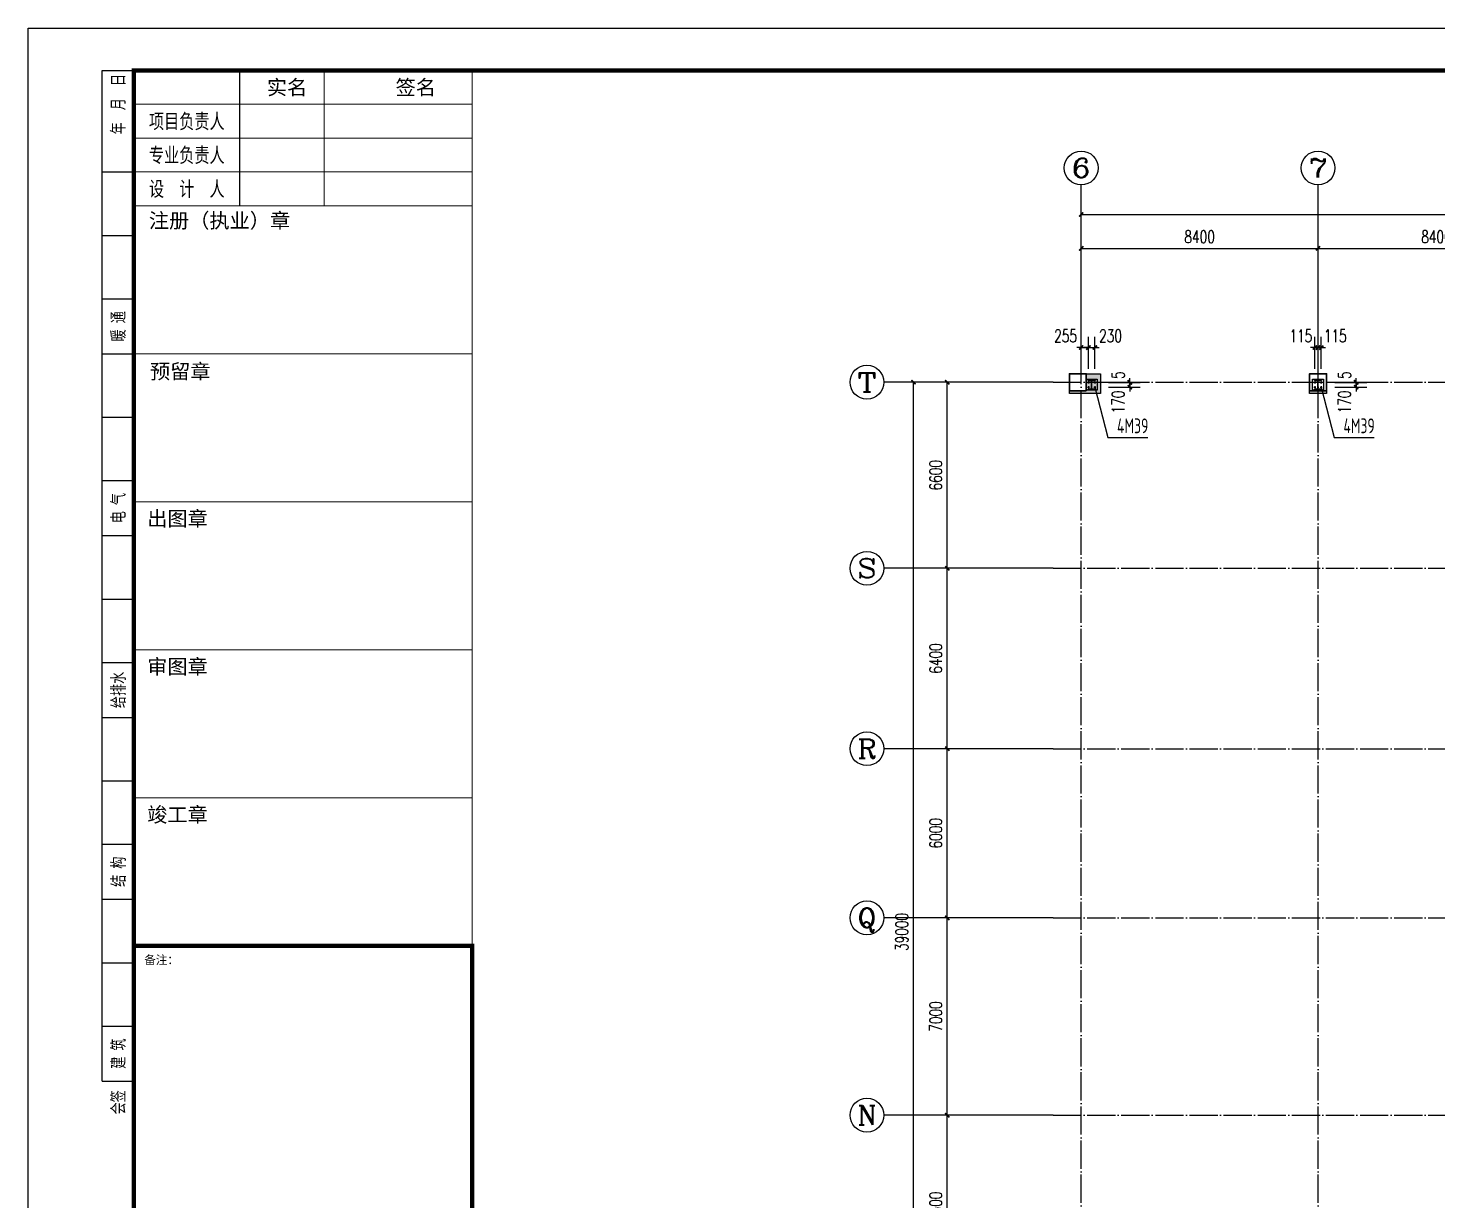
# Model space of a CAD drawing. Extents: x 712773 to 1022356, y -298958 to 209542.
# Drawn here: x 712773 to 762770, y -10254 to 31342 of the extents above; entities that cross this region are included whole.
import ezdxf
from ezdxf.enums import TextEntityAlignment as Align

# ---------------------------------------------------------------- set-up
doc = ezdxf.new("R2010")
doc.units = 0
doc.header["$LTSCALE"] = 500
doc.header["$MEASUREMENT"] = 0
doc.linetypes.add('DOTE', pattern=[2.42, 2, -0.2, 0.02, -0.2])
doc.layers.get('0').update_dxf_attribs({"linetype": 'CONTINUOUS'})
doc.layers.get('DEFPOINTS').update_dxf_attribs({"linetype": 'CONTINUOUS'})
doc.layers.add('0S-柱-线', color=50, linetype='CONTINUOUS', lineweight=30)
doc.layers.add('10', color=7, linetype='CONTINUOUS', lineweight=18)
for name, color, linetype in [('AXIS', 3, 'CONTINUOUS'), ('AXIS_TEXT', 7, 'CONTINUOUS'), ('DIM_LEAD', 3, 'CONTINUOUS'), ('DOTE', 1, 'DOTE'), ('PUB_DIM', 3, 'CONTINUOUS'), ('PUB_TEXT', 7, 'CONTINUOUS'), ('T-TK', 157, 'CONTINUOUS'), ('图层1', 165, 'CONTINUOUS'), ('梁柱', 4, 'CONTINUOUS'), ('照明平面标注层', 111, 'CONTINUOUS')]:
    doc.layers.add(name, color=color, linetype=linetype)
doc.styles.add('_TCH_AXIS', font='COMPLEX', dxfattribs={"bigfont": 'GBCBIG'})
doc.styles.add('_TCH_DIM_T3', font='SIMPLEX', dxfattribs={"width": 0.705882, "bigfont": 'GBCBIG'})
doc.styles.add('COMPLEX', font='COMPLEX')
doc.styles.add('TK1-TY', font='simhei.ttf')
doc.styles.add('TK2-TY', font='', dxfattribs={"width": 0.8})
doc.styles.add('TSSD_Rein', font='tssdeng.shx', dxfattribs={"width": 0.7, "bigfont": 'hztxt.shx'})
doc.styles.add('图框JND-宋体', font='')
doc.styles.get('TK2-TY').set_extended_font_data('NSimSun')
doc.styles.get('图框JND-宋体').set_extended_font_data('SimSun')
doc.dimstyles.new('_TCH_ARCH&&150', dxfattribs={"dimtxt": 446.25, "dimasz": 150, "dimexe": 375, "dimexo": 450, "dimgap": 189.375, "dimtad": 1, "dimdec": 0, "dimzin": 0, "dimdsep": 46, "dimtxsty": '_TCH_DIM_T3', "dimblk": 'ARCHTICK', "dimcen": 0.09, "dimclrt": 7, "dimazin": 2, "dimtfac": 1, "dimtdec": 0, "dimtix": 1, "dimtmove": 2, "dimatfit": 3, "dimfxl": 0, "dimtolj": 1, "dimtzin": 0, "dimarcsym": 0})

# ---------------------------------------------------------------- blocks, each defined once
blk = doc.blocks.new('A1E图框')
at = {"layer": 'T-TK'}
for p, q in [((34800, -84100), (34800, -24700)), ((34800, -24700), (118900, -24700)), ((36550, -49600), (36550, -25700)), ((36550, -25700), (37300, -25700)), ((36550, -28100), (37300, -28100)), ((36550, -29600), (37300, -29600)), ((36550, -31100), (37300, -31100)), ((36550, -32400), (37300, -32400)), ((36550, -33900), (37300, -33900)), ((36550, -35400), (37300, -35400)), ((36550, -36700), (37300, -36700)), ((36550, -36700), (37300, -36700)), ((36550, -38200), (37300, -38200)), ((36550, -39700), (37300, -39700)), ((36550, -41000), (37300, -41000)), ((36550, -41000), (37300, -41000)), ((36550, -42500), (37300, -42500)), ((36550, -44000), (37300, -44000)), ((36550, -45300), (37300, -45300)), ((36550, -46800), (37300, -46800)), ((36550, -48300), (37300, -48300)), ((36550, -49600), (37300, -49600))]:
    blk.add_line(p, q, dxfattribs=at)
at = {"layer": 'T-TK', "const_width": 100}
for points in [[(37300, -83100), (117900, -83100), (117900, -25700), (37300, -25700)], [(45300, -83100), (37300, -83100), (37300, -46400), (45300, -46400)]]:
    blk.add_lwpolyline(points, close=True, dxfattribs=at)
at = {"layer": '图层1', "linetype": 'Continuous'}
for p in [(43800, -25700), (37300, -46400)]:
    blk.add_line(p, (37300, -25700), dxfattribs=at)
at = {"layer": '图层1', "linetype": 'Continuous', "const_width": 25}
for points in [[(39800, -25700), (39800, -28900)], [(41800, -25700), (41800, -28900)], [(45300, -25700), (45300, -46400)], [(45300, -26500), (37300, -26500)], [(45300, -27300), (37300, -27300)], [(45300, -28100), (37300, -28100)], [(45300, -28900), (37300, -28900)], [(45300, -32400), (37300, -32400)], [(45300, -35900), (37300, -35900)], [(45300, -39400), (37300, -39400)], [(45300, -42900), (37300, -42900)], [(43800, -46400), (37300, -46400)]]:
    blk.add_lwpolyline(points, dxfattribs=at)
at = {"layer": 'T-TK', "style": 'TK2-TY', "width": 0.7}
blk.add_text('年  月  日', height=300, rotation=90, dxfattribs=at).set_placement((37073, -27212))
for s, p in [('暖 通', (36926, -31750)), ('电 气', (36927, -36050)), ('给排水', (36929, -40350)), ('结 构', (36929, -44650)), ('建 筑', (36928, -48950)), ('会签', (36925, -50102))]:
    blk.add_text(s, height=300, rotation=90, dxfattribs=at).set_placement(p, align=Align.MIDDLE_CENTER)
at = {"layer": 'T-TK', "style": 'TK1-TY'}
blk.add_text('备注：', height=200, dxfattribs=at).set_placement((37544, -46836))
at = {"layer": '图层1', "style": '图框JND-宋体'}
for s, p in [('实名', (40921, -26100)), ('签名', (43965, -26100))]:
    blk.add_text(s, height=350, dxfattribs=at).set_placement(p, align=Align.MIDDLE_CENTER)
at = {"layer": '图层1', "style": '图框JND-宋体', "width": 0.75}
for s, p in [('项目负责人', (38550, -26900)), ('专业负责人', (38550, -27700)), ('设  计  人', (38550, -28500))]:
    blk.add_text(s, height=350, dxfattribs=at).set_placement(p, align=Align.MIDDLE_CENTER)
at = {"layer": '图层1', "style": '图框JND-宋体'}
for s, p in [('注册（执业）章', (37653, -29074)), ('预留章', (37679, -32643)), ('出图章', (37614, -36124)), ('审图章', (37614, -39624)), ('竣工章', (37614, -43124))]:
    blk.add_text(s, height=350, dxfattribs=at).set_placement(p, align=Align.TOP_LEFT)
blk = doc.blocks.new('esrghhbgsehbgrth')
for p, q in [((751999, -20408), (752069, -20408)), ((752034, -20373), (752034, -20443)), ((752229, -20408), (752299, -20408)), ((752264, -20373), (752264, -20443)), ((751999, -20578), (752069, -20578)), ((752034, -20543), (752034, -20613)), ((752229, -20578), (752299, -20578)), ((752264, -20543), (752264, -20613))]:
    blk.add_line(p, q)
blk.add_lwpolyline([(751954, -20298), (752344, -20298), (752344, -20688), (751954, -20688)], close=True)
at = {"layer": '10', "color": 1}
for centre in [(752034, -20408), (752264, -20408), (752034, -20578), (752264, -20578)]:
    blk.add_circle(centre, 13, dxfattribs=at)
at = {"layer": '梁柱'}
for p, q in [((752024, -20323), (752274, -20323)), ((752024, -20337), (752024, -20323)), ((752024, -20337), (752274, -20337)), ((752145, -20649), (752145, -20337)), ((752154, -20649), (752154, -20337)), ((752274, -20323), (752274, -20337)), ((752274, -20649), (752024, -20649)), ((752024, -20663), (752024, -20649)), ((752274, -20663), (752024, -20663)), ((752274, -20649), (752274, -20663))]:
    blk.add_line(p, q, dxfattribs=at)
blk = doc.blocks.new('_ArchTick')
at = {"color": 0, "linetype": 'ByBlock', "const_width": 0.4}
blk.add_lwpolyline([(-0.5, -0.5), (0.5, 0.5)], dxfattribs=at)
blk = doc.blocks.new('*D299')
at = {"layer": 'AXIS', "color": 0, "lineweight": -2, "transparency": 16777216}
for p, q in [((750123, 20233), (750123, 25108)), ((817323, 20233), (817323, 25108)), ((750123, 24733), (817323, 24733))]:
    blk.add_line(p, q, dxfattribs=at)
at = {"layer": 'DEFPOINTS', "color": 0, "transparency": 16777216}
for p in [(817323, 24733), (750123, 19783), (817323, 19783)]:
    blk.add_point(p, dxfattribs=at)
at = {"layer": 'AXIS', "color": 0, "lineweight": -2, "transparency": 16777216, "xscale": 150, "yscale": 150, "zscale": 150, "rotation": 180}
blk.add_blockref('_ArchTick', (750123, 24733), dxfattribs=at)
at = {"layer": 'AXIS', "color": 0, "lineweight": -2, "transparency": 16777216, "xscale": 150, "yscale": 150, "zscale": 150}
blk.add_blockref('_ArchTick', (817323, 24733), dxfattribs=at)
at = {"layer": 'AXIS', "color": 7, "transparency": 16777216, "insert": (783723, 25146), "char_height": 446.2, "attachment_point": 5, "style": '_TCH_DIM_T3'}
blk.add_mtext('\\A1;67200', dxfattribs=at)
blk = doc.blocks.new('*D300')
at = {"layer": 'AXIS', "color": 0, "lineweight": -2, "transparency": 16777216}
for p, q in [((750123, 20233), (750123, 23908)), ((750123, 23533), (758523, 23533)), ((758523, 20233), (758523, 23908))]:
    blk.add_line(p, q, dxfattribs=at)
at = {"layer": 'DEFPOINTS', "color": 0, "transparency": 16777216}
for p in [(758523, 23533), (750123, 19783), (758523, 19783)]:
    blk.add_point(p, dxfattribs=at)
at = {"layer": 'AXIS', "color": 0, "lineweight": -2, "transparency": 16777216, "xscale": 150, "yscale": 150, "zscale": 150, "rotation": 180}
blk.add_blockref('_ArchTick', (750123, 23533), dxfattribs=at)
at = {"layer": 'AXIS', "color": 0, "lineweight": -2, "transparency": 16777216, "xscale": 150, "yscale": 150, "zscale": 150}
blk.add_blockref('_ArchTick', (758523, 23533), dxfattribs=at)
at = {"layer": 'AXIS', "color": 7, "transparency": 16777216, "insert": (754323, 23946), "char_height": 446.2, "attachment_point": 5, "style": '_TCH_DIM_T3'}
blk.add_mtext('\\A1;8400', dxfattribs=at)
blk = doc.blocks.new('*D301')
at = {"layer": 'AXIS', "color": 0, "lineweight": -2, "transparency": 16777216}
for p, q in [((758523, 20233), (758523, 23908)), ((758523, 23533), (766923, 23533)), ((766923, 20233), (766923, 23908))]:
    blk.add_line(p, q, dxfattribs=at)
at = {"layer": 'DEFPOINTS', "color": 0, "transparency": 16777216}
for p in [(766923, 23533), (758523, 19783), (766923, 19783)]:
    blk.add_point(p, dxfattribs=at)
at = {"layer": 'AXIS', "color": 0, "lineweight": -2, "transparency": 16777216, "xscale": 150, "yscale": 150, "zscale": 150, "rotation": 180}
blk.add_blockref('_ArchTick', (758523, 23533), dxfattribs=at)
at = {"layer": 'AXIS', "color": 0, "lineweight": -2, "transparency": 16777216, "xscale": 150, "yscale": 150, "zscale": 150}
blk.add_blockref('_ArchTick', (766923, 23533), dxfattribs=at)
at = {"layer": 'AXIS', "color": 7, "transparency": 16777216, "insert": (762723, 23946), "char_height": 446.2, "attachment_point": 5, "style": '_TCH_DIM_T3'}
blk.add_mtext('\\A1;8400', dxfattribs=at)
blk = doc.blocks.new('*D309')
at = {"layer": 'AXIS', "color": 0, "lineweight": -2, "transparency": 16777216}
for p, q in [((748673, 18783), (743798, 18783)), ((744173, -20217), (744173, 18783)), ((748673, -20217), (743798, -20217))]:
    blk.add_line(p, q, dxfattribs=at)
at = {"layer": 'DEFPOINTS', "color": 0, "transparency": 16777216}
for p in [(744173, 18783), (749123, 18783), (749123, -20217)]:
    blk.add_point(p, dxfattribs=at)
at = {"layer": 'AXIS', "color": 0, "lineweight": -2, "transparency": 16777216, "xscale": 150, "yscale": 150, "zscale": 150}
for p, rotation in [((744173, 18783), 90), ((744173, -20217), 270)]:
    blk.add_blockref('_ArchTick', p, dxfattribs=dict(at, rotation=rotation))
at = {"layer": 'AXIS', "color": 7, "transparency": 16777216, "insert": (743761, -717), "char_height": 446.2, "attachment_point": 5, "rotation": 90, "style": '_TCH_DIM_T3'}
blk.add_mtext('\\A1;39000', dxfattribs=at)
blk = doc.blocks.new('*D311')
at = {"layer": 'AXIS', "color": 0, "lineweight": -2, "transparency": 16777216}
for p, q in [((748673, -7217), (744998, -7217)), ((745373, -13717), (745373, -7217)), ((748673, -13717), (744998, -13717))]:
    blk.add_line(p, q, dxfattribs=at)
at = {"layer": 'DEFPOINTS', "color": 0, "transparency": 16777216}
for p in [(745373, -7217), (749123, -7217), (749123, -13717)]:
    blk.add_point(p, dxfattribs=at)
at = {"layer": 'AXIS', "color": 0, "lineweight": -2, "transparency": 16777216, "xscale": 150, "yscale": 150, "zscale": 150}
for p, rotation in [((745373, -7217), 90), ((745373, -13717), 270)]:
    blk.add_blockref('_ArchTick', p, dxfattribs=dict(at, rotation=rotation))
at = {"layer": 'AXIS', "color": 7, "transparency": 16777216, "insert": (744961, -10467), "char_height": 446.2, "attachment_point": 5, "rotation": 90, "style": '_TCH_DIM_T3'}
blk.add_mtext('\\A1;6500', dxfattribs=at)
blk = doc.blocks.new('*D312')
at = {"layer": 'AXIS', "color": 0, "lineweight": -2, "transparency": 16777216}
for p, q in [((748673, -217), (744998, -217)), ((745373, -7217), (745373, -217)), ((748673, -7217), (744998, -7217))]:
    blk.add_line(p, q, dxfattribs=at)
at = {"layer": 'DEFPOINTS', "color": 0, "transparency": 16777216}
for p in [(745373, -217), (749123, -217), (749123, -7217)]:
    blk.add_point(p, dxfattribs=at)
at = {"layer": 'AXIS', "color": 0, "lineweight": -2, "transparency": 16777216, "xscale": 150, "yscale": 150, "zscale": 150}
for p, rotation in [((745373, -217), 90), ((745373, -7217), 270)]:
    blk.add_blockref('_ArchTick', p, dxfattribs=dict(at, rotation=rotation))
at = {"layer": 'AXIS', "color": 7, "transparency": 16777216, "insert": (744961, -3717), "char_height": 446.2, "attachment_point": 5, "rotation": 90, "style": '_TCH_DIM_T3'}
blk.add_mtext('\\A1;7000', dxfattribs=at)
blk = doc.blocks.new('*D313')
at = {"layer": 'AXIS', "color": 0, "lineweight": -2, "transparency": 16777216}
for p, q in [((748673, 5783), (744998, 5783)), ((745373, -217), (745373, 5783)), ((748673, -217), (744998, -217))]:
    blk.add_line(p, q, dxfattribs=at)
at = {"layer": 'DEFPOINTS', "color": 0, "transparency": 16777216}
for p in [(745373, 5783), (749123, 5783), (749123, -217)]:
    blk.add_point(p, dxfattribs=at)
at = {"layer": 'AXIS', "color": 0, "lineweight": -2, "transparency": 16777216, "xscale": 150, "yscale": 150, "zscale": 150}
for p, rotation in [((745373, 5783), 90), ((745373, -217), 270)]:
    blk.add_blockref('_ArchTick', p, dxfattribs=dict(at, rotation=rotation))
at = {"layer": 'AXIS', "color": 7, "transparency": 16777216, "insert": (744961, 2783), "char_height": 446.2, "attachment_point": 5, "rotation": 90, "style": '_TCH_DIM_T3'}
blk.add_mtext('\\A1;6000', dxfattribs=at)
blk = doc.blocks.new('*D314')
at = {"layer": 'AXIS', "color": 0, "lineweight": -2, "transparency": 16777216}
for p, q in [((748673, 12183), (744998, 12183)), ((745373, 5783), (745373, 12183)), ((748673, 5783), (744998, 5783))]:
    blk.add_line(p, q, dxfattribs=at)
at = {"layer": 'DEFPOINTS', "color": 0, "transparency": 16777216}
for p in [(745373, 12183), (749123, 12183), (749123, 5783)]:
    blk.add_point(p, dxfattribs=at)
at = {"layer": 'AXIS', "color": 0, "lineweight": -2, "transparency": 16777216, "xscale": 150, "yscale": 150, "zscale": 150}
for p, rotation in [((745373, 12183), 90), ((745373, 5783), 270)]:
    blk.add_blockref('_ArchTick', p, dxfattribs=dict(at, rotation=rotation))
at = {"layer": 'AXIS', "color": 7, "transparency": 16777216, "insert": (744961, 8983), "char_height": 446.2, "attachment_point": 5, "rotation": 90, "style": '_TCH_DIM_T3'}
blk.add_mtext('\\A1;6400', dxfattribs=at)
blk = doc.blocks.new('*D315')
at = {"layer": 'AXIS', "color": 0, "lineweight": -2, "transparency": 16777216}
for p, q in [((748673, 18783), (744998, 18783)), ((745373, 12183), (745373, 18783)), ((748673, 12183), (744998, 12183))]:
    blk.add_line(p, q, dxfattribs=at)
at = {"layer": 'DEFPOINTS', "color": 0, "transparency": 16777216}
for p in [(745373, 18783), (749123, 18783), (749123, 12183)]:
    blk.add_point(p, dxfattribs=at)
at = {"layer": 'AXIS', "color": 0, "lineweight": -2, "transparency": 16777216, "xscale": 150, "yscale": 150, "zscale": 150}
for p, rotation in [((745373, 18783), 90), ((745373, 12183), 270)]:
    blk.add_blockref('_ArchTick', p, dxfattribs=dict(at, rotation=rotation))
at = {"layer": 'AXIS', "color": 7, "transparency": 16777216, "insert": (744961, 15483), "char_height": 446.2, "attachment_point": 5, "rotation": 90, "style": '_TCH_DIM_T3'}
blk.add_mtext('\\A1;6600', dxfattribs=at)
blk = doc.blocks.new('*D407')
at = {"layer": 'DEFPOINTS', "color": 0, "transparency": 16777216}
for p in [(750608, 20013), (750378, 18813), (750608, 18813)]:
    blk.add_point(p, dxfattribs=at)
at = {"layer": 'PUB_DIM', "color": 0, "lineweight": -2, "transparency": 16777216}
for p, q in [((750378, 20013), (750228, 20013)), ((750378, 19263), (750378, 20388)), ((750378, 20013), (750608, 20013)), ((750608, 19263), (750608, 20388)), ((750608, 20013), (750758, 20013))]:
    blk.add_line(p, q, dxfattribs=at)
at = {"layer": 'PUB_DIM', "color": 0, "lineweight": -2, "transparency": 16777216, "xscale": 150, "yscale": 150, "zscale": 150}
blk.add_blockref('_ArchTick', (750378, 20013), dxfattribs=at)
at = {"layer": 'PUB_DIM', "color": 0, "lineweight": -2, "transparency": 16777216, "xscale": 150, "yscale": 150, "zscale": 150, "rotation": 180}
blk.add_blockref('_ArchTick', (750608, 20013), dxfattribs=at)
at = {"layer": 'PUB_DIM', "color": 7, "transparency": 16777216, "insert": (751163, 20426), "char_height": 446.2, "attachment_point": 5, "style": '_TCH_DIM_T3'}
blk.add_mtext('\\A1;230', dxfattribs=at)
blk = doc.blocks.new('*D408')
at = {"layer": 'DEFPOINTS', "color": 0, "transparency": 16777216}
for p in [(750378, 20013), (750123, 18813), (750378, 18813)]:
    blk.add_point(p, dxfattribs=at)
at = {"layer": 'PUB_DIM', "color": 0, "lineweight": -2, "transparency": 16777216}
for p, q in [((750123, 20013), (749973, 20013)), ((750123, 19263), (750123, 20388)), ((750123, 20013), (750378, 20013)), ((750378, 19263), (750378, 20388)), ((750378, 20013), (750528, 20013))]:
    blk.add_line(p, q, dxfattribs=at)
at = {"layer": 'PUB_DIM', "color": 0, "lineweight": -2, "transparency": 16777216, "xscale": 150, "yscale": 150, "zscale": 150}
blk.add_blockref('_ArchTick', (750123, 20013), dxfattribs=at)
at = {"layer": 'PUB_DIM', "color": 0, "lineweight": -2, "transparency": 16777216, "xscale": 150, "yscale": 150, "zscale": 150, "rotation": 180}
blk.add_blockref('_ArchTick', (750378, 20013), dxfattribs=at)
at = {"layer": 'PUB_DIM', "color": 7, "transparency": 16777216, "insert": (749568, 20426), "char_height": 446.2, "attachment_point": 5, "style": '_TCH_DIM_T3'}
blk.add_mtext('\\A1;255', dxfattribs=at)
blk = doc.blocks.new('*D409')
at = {"layer": 'DEFPOINTS', "color": 0, "transparency": 16777216}
for p in [(750643, 18778), (750643, 18608), (751843, 18778)]:
    blk.add_point(p, dxfattribs=at)
at = {"layer": 'PUB_DIM', "color": 0, "lineweight": -2, "transparency": 16777216}
for p, q in [((751093, 18778), (752218, 18778)), ((751093, 18608), (752218, 18608)), ((751843, 18778), (751843, 18928)), ((751843, 18608), (751843, 18778)), ((751843, 18608), (751843, 18458))]:
    blk.add_line(p, q, dxfattribs=at)
at = {"layer": 'PUB_DIM', "color": 0, "lineweight": -2, "transparency": 16777216, "xscale": 150, "yscale": 150, "zscale": 150}
for p, rotation in [((751843, 18778), 270), ((751843, 18608), 90)]:
    blk.add_blockref('_ArchTick', p, dxfattribs=dict(at, rotation=rotation))
at = {"layer": 'PUB_DIM', "color": 7, "transparency": 16777216, "insert": (751431, 18083), "char_height": 446.2, "attachment_point": 5, "rotation": 90, "style": '_TCH_DIM_T3'}
blk.add_mtext('\\A1;170', dxfattribs=at)
blk = doc.blocks.new('*D410')
at = {"layer": 'DEFPOINTS', "color": 0, "transparency": 16777216}
for p in [(750643, 18783), (750643, 18778), (751843, 18783)]:
    blk.add_point(p, dxfattribs=at)
at = {"layer": 'PUB_DIM', "color": 0, "lineweight": -2, "transparency": 16777216}
for p, q in [((751093, 18783), (752218, 18783)), ((751093, 18778), (752218, 18778)), ((751843, 18783), (751843, 18933)), ((751843, 18778), (751843, 18783)), ((751843, 18778), (751843, 18628))]:
    blk.add_line(p, q, dxfattribs=at)
at = {"layer": 'PUB_DIM', "color": 0, "lineweight": -2, "transparency": 16777216, "xscale": 150, "yscale": 150, "zscale": 150}
for p, rotation in [((751843, 18783), 270), ((751843, 18778), 90)]:
    blk.add_blockref('_ArchTick', p, dxfattribs=dict(at, rotation=rotation))
at = {"layer": 'PUB_DIM', "color": 7, "transparency": 16777216, "insert": (751431, 19038), "char_height": 446.2, "attachment_point": 5, "rotation": 90, "style": '_TCH_DIM_T3'}
blk.add_mtext('\\A1;5', dxfattribs=at)
blk = doc.blocks.new('*D411')
at = {"layer": 'DEFPOINTS', "color": 0, "transparency": 16777216}
for p in [(758638, 20013), (758523, 18813), (758638, 18813)]:
    blk.add_point(p, dxfattribs=at)
at = {"layer": 'PUB_DIM', "color": 0, "lineweight": -2, "transparency": 16777216}
for p, q in [((758523, 20013), (758373, 20013)), ((758523, 19263), (758523, 20388)), ((758523, 20013), (758638, 20013)), ((758638, 19263), (758638, 20388)), ((758638, 20013), (758788, 20013))]:
    blk.add_line(p, q, dxfattribs=at)
at = {"layer": 'PUB_DIM', "color": 0, "lineweight": -2, "transparency": 16777216, "xscale": 150, "yscale": 150, "zscale": 150}
blk.add_blockref('_ArchTick', (758523, 20013), dxfattribs=at)
at = {"layer": 'PUB_DIM', "color": 0, "lineweight": -2, "transparency": 16777216, "xscale": 150, "yscale": 150, "zscale": 150, "rotation": 180}
blk.add_blockref('_ArchTick', (758638, 20013), dxfattribs=at)
at = {"layer": 'PUB_DIM', "color": 7, "transparency": 16777216, "insert": (759133, 20426), "char_height": 446.2, "attachment_point": 5, "style": '_TCH_DIM_T3'}
blk.add_mtext('\\A1;115', dxfattribs=at)
blk = doc.blocks.new('*D412')
at = {"layer": 'DEFPOINTS', "color": 0, "transparency": 16777216}
for p in [(758523, 20013), (758408, 18813), (758523, 18813)]:
    blk.add_point(p, dxfattribs=at)
at = {"layer": 'PUB_DIM', "color": 0, "lineweight": -2, "transparency": 16777216}
for p, q in [((758408, 20013), (758258, 20013)), ((758408, 19263), (758408, 20388)), ((758408, 20013), (758523, 20013)), ((758523, 19263), (758523, 20388)), ((758523, 20013), (758673, 20013))]:
    blk.add_line(p, q, dxfattribs=at)
at = {"layer": 'PUB_DIM', "color": 0, "lineweight": -2, "transparency": 16777216, "xscale": 150, "yscale": 150, "zscale": 150}
blk.add_blockref('_ArchTick', (758408, 20013), dxfattribs=at)
at = {"layer": 'PUB_DIM', "color": 0, "lineweight": -2, "transparency": 16777216, "xscale": 150, "yscale": 150, "zscale": 150, "rotation": 180}
blk.add_blockref('_ArchTick', (758523, 20013), dxfattribs=at)
at = {"layer": 'PUB_DIM', "color": 7, "transparency": 16777216, "insert": (757913, 20426), "char_height": 446.2, "attachment_point": 5, "style": '_TCH_DIM_T3'}
blk.add_mtext('\\A1;115', dxfattribs=at)
blk = doc.blocks.new('*D413')
at = {"layer": 'DEFPOINTS', "color": 0, "transparency": 16777216}
for p in [(758673, 18778), (758673, 18608), (759873, 18778)]:
    blk.add_point(p, dxfattribs=at)
at = {"layer": 'PUB_DIM', "color": 0, "lineweight": -2, "transparency": 16777216}
for p, q in [((759123, 18778), (760248, 18778)), ((759123, 18608), (760248, 18608)), ((759873, 18778), (759873, 18928)), ((759873, 18608), (759873, 18778)), ((759873, 18608), (759873, 18458))]:
    blk.add_line(p, q, dxfattribs=at)
at = {"layer": 'PUB_DIM', "color": 0, "lineweight": -2, "transparency": 16777216, "xscale": 150, "yscale": 150, "zscale": 150}
for p, rotation in [((759873, 18778), 270), ((759873, 18608), 90)]:
    blk.add_blockref('_ArchTick', p, dxfattribs=dict(at, rotation=rotation))
at = {"layer": 'PUB_DIM', "color": 7, "transparency": 16777216, "insert": (759461, 18083), "char_height": 446.2, "attachment_point": 5, "rotation": 90, "style": '_TCH_DIM_T3'}
blk.add_mtext('\\A1;170', dxfattribs=at)
blk = doc.blocks.new('*D414')
at = {"layer": 'DEFPOINTS', "color": 0, "transparency": 16777216}
for p in [(758673, 18783), (758673, 18778), (759873, 18783)]:
    blk.add_point(p, dxfattribs=at)
at = {"layer": 'PUB_DIM', "color": 0, "lineweight": -2, "transparency": 16777216}
for p, q in [((759123, 18783), (760248, 18783)), ((759123, 18778), (760248, 18778)), ((759873, 18783), (759873, 18933)), ((759873, 18778), (759873, 18783)), ((759873, 18778), (759873, 18628))]:
    blk.add_line(p, q, dxfattribs=at)
at = {"layer": 'PUB_DIM', "color": 0, "lineweight": -2, "transparency": 16777216, "xscale": 150, "yscale": 150, "zscale": 150}
for p, rotation in [((759873, 18783), 270), ((759873, 18778), 90)]:
    blk.add_blockref('_ArchTick', p, dxfattribs=dict(at, rotation=rotation))
at = {"layer": 'PUB_DIM', "color": 7, "transparency": 16777216, "insert": (759461, 19038), "char_height": 446.2, "attachment_point": 5, "rotation": 90, "style": '_TCH_DIM_T3'}
blk.add_mtext('\\A1;5', dxfattribs=at)
blk = doc.blocks.new('_AXISO')
blk.add_circle((0, 0), 0.5)
at = {"layer": 'AXIS_TEXT', "style": 'COMPLEX', "width": 1.302083}
blk.add_attdef('A', text='', height=0.56, dxfattribs=at).set_placement((-0.25, -0.28), (0.25, -0.28), align=Align.FIT)

msp = doc.modelspace()

# ---------------------------------------------------------------- hatches: boundary and pattern name
h = msp.add_hatch()
h.set_pattern_fill('混凝土', color=256, scale=50)
h.set_pattern_definition([(50, (0, 2878.7), (358.63009, -31.37607), [37.5, -412.5]), (355, (0, 2878.7), (-69.37567, 376.09607), [30, -330]), (100.4514, (29.9, 2876.1), (289.25469, 344.71977), [31.8701, -350.57106]), (46.1842, (0, 2978.7), (533.62052, -82.7595), [56.25, -618.75]), (96.6356, (44.47, 2971.8), (467.33135, 487.05894), [47.80514, -525.8565]), (351.1842, (0, 2978.7), (467.33097, 487.0593), [45, -495]), (21, (50, 2953.7), (298.45353, -201.30945), [37.5, -412.5]), (326, (50, 2953.7), (121.65767, 362.57502), [30, -330]), (71.4514, (74.87, 2936.94), (420.11131, 161.26525), [31.8701, -350.57106]), (37.5, (0, 2878.71), (6.079928, 166.446927), [0, -326, 0, -335, 0, -331.25]), (7.5, (0, 2878.71), (131.53477, 197.205856), [0, -191, 0, -318.5, 0, -126.25]), (327.5, (-111.5, 2878.71), (266.911218, -11.277436), [0, -125, 0, -390, 0, -517.5]), (317.5, (-161.5, 2878.71), (291.593085, 50.05249), [0, -162.5, 0, -259, 0, -367.5])])
h.paths.add_polyline_path([(750803, 19083.2), (750803, 18383.2), (750303, 18383.2), (749703, 18383.2), (749703, 18483.2), (750303, 18483.2), (750303, 19083.2)])
h.paths.add_polyline_path([(758223, 18383.2), (758223, 18483.2), (758823, 18483.2), (758823, 18383.2)])
h.paths.add_polyline_path([(766623, 18383.2), (766623, 18483.2), (767223, 18483.2), (767223, 18383.2)])
h.paths.add_polyline_path([(775023, 18383.2), (775023, 18483.2), (775623, 18483.2), (775623, 18383.2)])
h.paths.add_polyline_path([(783803, 18383.2), (783803, 18483.2), (784403, 18483.2), (784403, 18383.2)])
h.paths.add_polyline_path([(783043, 18383.2), (783043, 18483.2), (783643, 18483.2), (783643, 18383.2)])
h.paths.add_polyline_path([(791823, 18383.2), (791823, 18483.2), (792423, 18483.2), (792423, 18383.2)])
h.paths.add_polyline_path([(800223, 18383.2), (800223, 18483.2), (800823, 18483.2), (800823, 18383.2)])
h.paths.add_polyline_path([(808623, 18383.2), (808623, 18483.2), (809223, 18483.2), (809223, 18383.2)])
h.paths.add_polyline_path([(817023, 19083.2), (817023, 18483.2), (817623, 18483.2), (817623, 18383.2), (816773, 18383.2), (816773, 19083.2)])

# ---------------------------------------------------------------- linework, layer by layer
for points in [[(750803, 19083.2), (750803, 18383.2), (750303, 18383.2), (749703, 18383.2), (749703, 18483.2), (750303, 18483.2), (750303, 19083.2)], [(758223, 18383.2), (758223, 18483.2), (758823, 18483.2), (758823, 18383.2)]]:
    msp.add_lwpolyline(points, close=True)
at = {"layer": '0S-柱-线'}
for points in [[(750303, 18483.2), (750303, 19083.2), (749703, 19083.2), (749703, 18483.2)], [(758823, 18483.2), (758823, 19083.2), (758223, 19083.2), (758223, 18483.2)]]:
    msp.add_lwpolyline(points, close=True, dxfattribs=at)
at = {"layer": 'AXIS'}
for p, q in [((750123, 19783.2), (750123, 25783.2)), ((758523, 19783.2), (758523, 25783.2)), ((749123, 18783.2), (743123, 18783.2)), ((749123, 12183.2), (743123, 12183.2)), ((749123, 5783.2), (743123, 5783.2)), ((749123, -216.8), (743123, -216.8)), ((749123, -7216.8), (743123, -7216.8))]:
    msp.add_line(p, q, dxfattribs=at)
at = {"layer": 'DIM_LEAD'}
for p, q in [((750608, 18608.2), (751065.8, 16817.3)), ((758638, 18608.2), (759095.8, 16817.3)), ((751065.8, 16817.3), (752481, 16817.3)), ((759095.8, 16817.3), (760511, 16817.3))]:
    msp.add_line(p, q, dxfattribs=at)
at = {"layer": 'DOTE'}
for p, q in [((750123, -21216.8), (750123, 19783.2)), ((758523, -21216.8), (758523, 19783.2)), ((749123, 18783.2), (818323, 18783.2)), ((749123, 12183.2), (818323, 12183.2)), ((749123, 5783.2), (818323, 5783.2)), ((749123, -216.8), (818323, -216.8)), ((749123, -7216.8), (818323, -7216.8))]:
    msp.add_line(p, q, dxfattribs=at)

# ---------------------------------------------------------------- block references
for p in [(-1656.4, 39186.2), (6373.6, 39186.2)]:
    msp.add_blockref('esrghhbgsehbgrth', p)
at = {"layer": 'AXIS'}
ref = msp.add_blockref('_AXISO', (750123, 26383.2), dxfattribs=dict(at, xscale=1200, yscale=1200, zscale=1200))
ref.add_attrib('A', '6', dxfattribs={"layer": 'AXIS_TEXT', "height": 678.8, "style": '_TCH_AXIS', "width": 1.875}).set_placement((749783.6, 26043.8), (750462.4, 26043.8), align=Align.FIT)
ref = msp.add_blockref('_AXISO', (758523, 26383.2), dxfattribs=dict(at, xscale=1200, yscale=1200, zscale=1200))
ref.add_attrib('A', '7', dxfattribs={"layer": 'AXIS_TEXT', "height": 678.8, "style": '_TCH_AXIS', "width": 1.875}).set_placement((758183.6, 26043.8), (758862.4, 26043.8), align=Align.FIT)
ref = msp.add_blockref('_AXISO', (742523, 18783.2), dxfattribs=dict(at, xscale=1200, yscale=1200, zscale=1200))
ref.add_attrib('A', 'T', dxfattribs={"layer": 'AXIS_TEXT', "height": 678.8, "style": '_TCH_AXIS', "width": 1.75}).set_placement((742183.6, 18443.8), (742862.4, 18443.8), align=Align.FIT)
ref = msp.add_blockref('_AXISO', (742523, 12183.2), dxfattribs=dict(at, xscale=1200, yscale=1200, zscale=1200))
ref.add_attrib('A', 'S', dxfattribs={"layer": 'AXIS_TEXT', "height": 678.8, "style": '_TCH_AXIS', "width": 1.875}).set_placement((742183.6, 11843.8), (742862.4, 11843.8), align=Align.FIT)
ref = msp.add_blockref('_AXISO', (742523, 5783.2), dxfattribs=dict(at, xscale=1200, yscale=1200, zscale=1200))
ref.add_attrib('A', 'R', dxfattribs={"layer": 'AXIS_TEXT', "height": 678.8, "style": '_TCH_AXIS', "width": 1.458333}).set_placement((742183.6, 5443.8), (742862.4, 5443.8), align=Align.FIT)
ref = msp.add_blockref('_AXISO', (742523, -216.8), dxfattribs=dict(at, xscale=1200, yscale=1200, zscale=1200))
ref.add_attrib('A', 'Q', dxfattribs={"layer": 'AXIS_TEXT', "height": 678.8, "style": '_TCH_AXIS', "width": 1.640625}).set_placement((742183.6, -556.2), (742862.4, -556.2), align=Align.FIT)
ref = msp.add_blockref('_AXISO', (742523, -7216.8), dxfattribs=dict(at, xscale=1200, yscale=1200, zscale=1200))
ref.add_attrib('A', 'N', dxfattribs={"layer": 'AXIS_TEXT', "height": 678.8, "style": '_TCH_AXIS', "width": 1.381579}).set_placement((742183.6, -7556.2), (742862.4, -7556.2), align=Align.FIT)
at = {"layer": '照明平面标注层', "xscale": 1.5, "yscale": 1.5, "zscale": 1.5}
msp.add_blockref('A1E图框', (660573, 68392.5), dxfattribs=at)

# ---------------------------------------------------------------- texts
at = {"layer": 'PUB_TEXT', "style": 'TSSD_Rein', "width": 0.7}
for p in [(751392.7, 16974.8), (759422.7, 16974.8)]:
    msp.add_text('4M39', height=525, dxfattribs=at).set_placement(p)

# ---------------------------------------------------------------- dimensions: what is measured, and where the dimension line sits
at = {"layer": 'AXIS'}
for p1, p2, distance, picture, middle in [((750123, 19783.2), (817323, 19783.2), 4950, '*D299', (783723, 25145.7)), ((750123, 19783.2), (758523, 19783.2), 3750, '*D300', (754323, 23945.7)), ((758523, 19783.2), (766923, 19783.2), 3750, '*D301', (762723, 23945.7)), ((749123, -20216.8), (749123, 18783.2), 4950, '*D309', (743760.5, -716.8)), ((749123, 12183.2), (749123, 18783.2), 3750, '*D315', (744960.5, 15483.2)), ((749123, 5783.2), (749123, 12183.2), 3750, '*D314', (744960.5, 8983.2)), ((749123, -216.8), (749123, 5783.2), 3750, '*D313', (744960.5, 2783.2)), ((749123, -7216.8), (749123, -216.8), 3750, '*D312', (744960.5, -3716.8)), ((749123, -13716.8), (749123, -7216.8), 3750, '*D311', (744960.5, -10466.8))]:
    dim = msp.add_aligned_dim(p1=p1, p2=p2, distance=distance, dimstyle='_TCH_ARCH&&150', dxfattribs=at)
    dim.commit()
    dim.dimension.update_dxf_attribs({"geometry": picture, "text_midpoint": middle})
at = {"layer": 'PUB_DIM'}
for base, p1, p2, angle, picture, middle in [((750378, 20013.2), (750123, 18813.2), (750378, 18813.2), 360, '*D408', (749568, 20425.7)), ((750608, 20013.2), (750378, 18813.2), (750608, 18813.2), 0, '*D407', (751163, 20425.7)), ((758523, 20013.2), (758408, 18813.2), (758523, 18813.2), 0, '*D412', (757913, 20425.7)), ((758638, 20013.2), (758523, 18813.2), (758638, 18813.2), 0, '*D411', (759133, 20425.7)), ((751843, 18783.2), (750643, 18778.2), (750643, 18783.2), 90, '*D410', (751430.5, 19038.2)), ((759873, 18783.2), (758673, 18778.2), (758673, 18783.2), 90, '*D414', (759460.5, 19038.2)), ((751843, 18778.2), (750643, 18608.2), (750643, 18778.2), 90, '*D409', (751430.5, 18083.2)), ((759873, 18778.2), (758673, 18608.2), (758673, 18778.2), 90, '*D413', (759460.5, 18083.2))]:
    dim = msp.add_linear_dim(base=base, p1=p1, p2=p2, angle=angle, dimstyle='_TCH_ARCH&&150', dxfattribs=at)
    dim.commit()
    dim.dimension.update_dxf_attribs({"geometry": picture, "text_midpoint": middle, "dimtype": 129})

doc.saveas('drawing.dxf')
